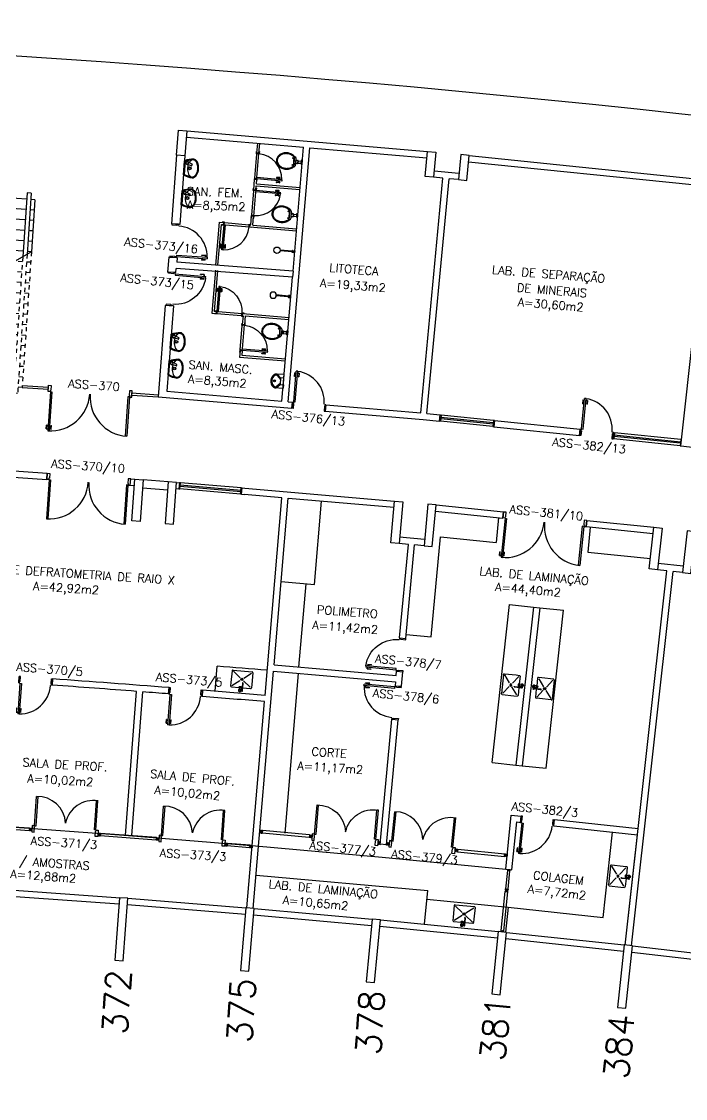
# Model space of a CAD drawing. Extents: x -152 to 150, y 325 to 437.
# Drawn here: x 25.26 to 41.13, y 350.53 to 376.26 of the extents above; entities that cross this region are included whole.
import ezdxf
from ezdxf.enums import TextEntityAlignment as Align

# ---------------------------------------------------------------- set-up
doc = ezdxf.new("R2010")
doc.units = 0
doc.header["$LTSCALE"] = 0.01
doc.header["$MEASUREMENT"] = 0
doc.header["$PDMODE"] = 98
doc.linetypes.add('HIDDEN2', pattern=[0.1875, 0.125, -0.0625])
doc.layers.get('0').update_dxf_attribs({"linetype": 'CONTINUOUS'})
doc.layers.get('DEFPOINTS').update_dxf_attribs({"linetype": 'CONTINUOUS'})
for name, color, linetype in [('ALV', 2, 'CONTINUOUS'), ('AREA', 2, 'CONTINUOUS'), ('BANC', 2, 'CONTINUOUS'), ('DIV', 2, 'CONTINUOUS'), ('ESC', 1, 'CONTINUOUS'), ('ESQ', 1, 'CONTINUOUS'), ('ESTR', 3, 'CONTINUOUS'), ('JANELA', 1, 'CONTINUOUS'), ('MACANETA', 2, 'CONTINUOUS'), ('MARCO', 2, 'CONTINUOUS'), ('MAÇANETA', 2, 'CONTINUOUS'), ('NOPILAR1', 2, 'CONTINUOUS'), ('PEÇAS', 1, 'CONTINUOUS'), ('PISO', 1, 'CONTINUOUS'), ('PORTA', 2, 'CONTINUOUS'), ('SOLEIRA', 1, 'CONTINUOUS'), ('TEXTO', 2, 'CONTINUOUS'), ('TEXTO-CENTRO-CUSTO', 2, 'CONTINUOUS'), ('TEXTO-ENDEREÇO', 2, 'CONTINUOUS')]:
    doc.layers.add(name, color=color, linetype=linetype)
doc.styles.add('1', font='romans.shx')
doc.styles.add('NOPILAR', font='simplex.shx', dxfattribs={"height": 0.6})
doc.styles.add('UNB-100', font='simplex.shx', dxfattribs={"height": 3})
doc.styles.add('UNB-100-1', font='simplex.shx', dxfattribs={"height": 0.2})
doc.dimstyles.new('1-600', dxfattribs={"dimtxt": 1.1, "dimasz": 2.5, "dimexe": 2, "dimexo": 4, "dimgap": 0.2, "dimtad": 1, "dimdec": 0, "dimzin": 4, "dimdsep": 46, "dimlunit": 6, "dimtxsty": '1', "dimblk1": 'NONE', "dimblk2": 'NONE', "dimsah": 1, "dimcen": 0, "dimclrd": 2, "dimclre": 2, "dimclrt": 2, "dimadec": 0, "dimazin": 0, "dimtfac": 1, "dimtdec": 0, "dimtmove": 2, "dimatfit": 3, "dimldrblk": 'NONE', "dimfxl": 0, "dimtolj": 1, "dimtzin": 0, "dimarcsym": 0})

# ---------------------------------------------------------------- blocks, each defined once
blk = doc.blocks.new('PILAR-SSC')
blk.add_lwpolyline([(0.003, -72.467), (0.003, -73.967), (0.203, -73.967), (0.203, -72.467)], close=True)
blk = doc.blocks.new('PD80-SSC')
at = {"color": 2}
for p, q in [((-0.777, 0.01), (-0.777, -0.03)), ((-0.777, 0.01), (-0.687, 0.01)), ((-0.687, 0), (-0.687, 0.01)), ((-0.075, 0), (0.075, 0)), ((-0.075, 0), (-0.075, -0.02)), ((0.075, -0.03), (0.075, 0)), ((-0.817, -0.065), (-0.817, -0.03)), ((-0.085, -0.03), (-0.817, -0.03)), ((-0.085, -0.065), (-0.817, -0.065)), ((-0.777, -0.105), (-0.777, -0.065)), ((-0.777, -0.105), (-0.687, -0.105)), ((-0.767, 0), (-0.767, -0.03)), ((-0.767, 0), (-0.687, 0)), ((-0.767, -0.095), (-0.767, -0.065)), ((-0.767, -0.095), (-0.687, -0.095)), ((-0.687, -0.095), (-0.687, -0.105)), ((-0.085, -0.03), (-0.085, -0.065)), ((-0.075, -0.02), (-0.04, -0.02)), ((-0.04, -0.03), (-0.04, -0.02)), ((-0.04, -0.03), (0.075, -0.03)), ((-0.04, -0.771), (0.075, -0.771)), ((-0.04, -0.771), (-0.04, -0.781)), ((0.075, -0.771), (0.075, -0.801)), ((-0.075, -0.781), (-0.04, -0.781)), ((-0.075, -0.801), (-0.075, -0.781)), ((-0.075, -0.801), (0.075, -0.801)), ((-0.075, -0.802), (0.075, -0.802))]:
    blk.add_line(p, q, dxfattribs=at)
at = {"color": 1}
blk.add_arc((-0.085, -0.03), 0.731, 182.6571, 270, dxfattribs=at)
blk = doc.blocks.new('ESCASS-SSC')
at = {"layer": 'ESC'}
for p, q in [((-0.6, -1.738), (-0.6, -3.271)), ((-0.5, -1.738), (-0.6, -1.738)), ((-0.5, -1.738), (-0.5, -3.204)), ((-2.66, -1.888), (-2.66, -4.249)), ((-0.6, -1.888), (-2.66, -1.888)), ((-0.4, -1.888), (-0.5, -1.888)), ((-0.4, -1.888), (-0.4, -3.138)), ((-0.6, -2.138), (-2.66, -2.138)), ((-0.4, -2.138), (-0.5, -2.138)), ((-0.6, -2.388), (-2.66, -2.388)), ((-0.4, -2.388), (-0.5, -2.388)), ((-0.6, -2.638), (-2.66, -2.638)), ((-0.4, -2.638), (-0.5, -2.638)), ((-0.6, -2.888), (-2.66, -2.888)), ((-0.4, -2.888), (-0.5, -2.888)), ((-0.4, -3.138), (-2.66, -4.638)), ((-0.6, -3.138), (-2.66, -3.138)), ((-0.4, -3.138), (-0.5, -3.138)), ((-0.777, -3.388), (-2.66, -3.388)), ((-1.153, -3.638), (-2.66, -3.638)), ((-1.53, -3.888), (-2.66, -3.888)), ((-1.907, -4.138), (-2.66, -4.138)), ((-2.283, -4.388), (-2.66, -4.388))]:
    blk.add_line(p, q, dxfattribs=at)
at = {"layer": 'ESC', "linetype": 'HIDDEN2'}
for p, q in [((-0.6, -3.271), (-0.6, -6.538)), ((-0.5, -3.204), (-0.5, -6.538)), ((-0.4, -3.138), (-0.4, -6.388)), ((-0.6, -3.388), (-0.777, -3.388)), ((-0.4, -3.388), (-0.5, -3.388)), ((-0.6, -3.638), (-1.153, -3.638)), ((-0.4, -3.638), (-0.5, -3.638)), ((-0.6, -3.888), (-1.53, -3.888)), ((-0.4, -3.888), (-0.5, -3.888)), ((-2.66, -4.268), (-2.66, -6.388)), ((-0.6, -4.138), (-1.907, -4.138)), ((-0.4, -4.138), (-0.5, -4.138)), ((-0.6, -4.388), (-2.283, -4.388)), ((-0.4, -4.388), (-0.5, -4.388)), ((-0.6, -4.638), (-2.66, -4.638)), ((-0.6, -4.888), (-2.66, -4.888)), ((-0.4, -4.638), (-0.5, -4.638)), ((-0.4, -4.888), (-0.5, -4.888)), ((-0.6, -5.138), (-2.66, -5.138)), ((-0.4, -5.138), (-0.5, -5.138)), ((-0.6, -5.388), (-2.66, -5.388)), ((-0.4, -5.388), (-0.5, -5.388)), ((-0.6, -5.638), (-2.66, -5.638)), ((-0.4, -5.638), (-0.5, -5.638)), ((-0.6, -5.888), (-2.66, -5.888)), ((-0.4, -5.888), (-0.5, -5.888)), ((-0.6, -6.138), (-2.66, -6.138)), ((-0.4, -6.138), (-0.5, -6.138)), ((-0.6, -6.388), (-2.66, -6.388)), ((-0.4, -6.388), (-0.5, -6.388)), ((-0.5, -6.538), (-0.6, -6.538))]:
    blk.add_line(p, q, dxfattribs=at)
blk = doc.blocks.new('ESCASSS-SSC')
at = {"layer": 'ALV', "xscale": -1}
blk.add_blockref('ESCASS-SSC', (0, 0), dxfattribs=at)
blk = doc.blocks.new('PTDP-SSC')
at = {"color": 2}
for p, q in [((0.055, 1.015), (0.09, 1.015)), ((0.055, 0.075), (0.055, 1.015)), ((0.09, 0.075), (0.09, 1.015)), ((1.91, 0.075), (1.91, 1.015)), ((1.945, 1.015), (1.91, 1.015)), ((1.945, 0.075), (1.945, 1.015)), ((0.05, 0.075), (0, 0.075)), ((0, 0.075), (0, -0.075)), ((0.05, 0.04), (0.05, 0.075)), ((0.06, 0.04), (0.05, 0.04)), ((0.055, 0.075), (0.09, 0.075)), ((0.06, -0.075), (0.06, 0.04)), ((1.945, 0.075), (1.91, 0.075)), ((1.94, -0.075), (1.94, 0.04)), ((1.94, 0.04), (1.95, 0.04)), ((1.95, 0.04), (1.95, 0.075)), ((1.95, 0.075), (2, 0.075)), ((2, 0.075), (2, -0.075)), ((0, -0.075), (0.06, -0.075)), ((2, -0.075), (1.94, -0.075))]:
    blk.add_line(p, q, dxfattribs=at)
at = {"color": 1}
for centre, start, end in [((0.055, 0.075), 0, 90), ((1.945, 0.075), 90, 180)]:
    blk.add_arc(centre, 0.94, start, end, dxfattribs=at)
blk = doc.blocks.new('MACANETA')
at = {"layer": 'MACANETA'}
for p, q in [((-0.077, 0.052), (-0.077, 0.12)), ((-0.059, 0.052), (-0.059, 0.12)), ((-0.059, 0.075), (-0.036, 0.075)), ((-0.059, 0.052), (-0.036, 0.052)), ((-0.036, 0.044), (-0.036, 0.084)), ((-0.036, 0.084), (-0.03, 0.084)), ((-0.036, 0.044), (-0.03, 0.044)), ((0.006, 0.084), (0, 0.084)), ((0.006, 0.044), (0, 0.044)), ((0.006, 0.044), (0.006, 0.084)), ((0.029, 0.075), (0.006, 0.075)), ((0.029, 0.052), (0.006, 0.052)), ((0.029, 0.052), (0.029, 0.12)), ((0.047, 0.052), (0.047, 0.12))]:
    blk.add_line(p, q, dxfattribs=at)
for centre, start, end in [((-0.068, 0.12), 90, 180), ((-0.068, 0.052), 180, 270), ((-0.068, 0.12), 0, 90), ((-0.068, 0.052), 270, 0), ((0.038, 0.12), 90, 180), ((0.038, 0.052), 180, 270), ((0.038, 0.12), 0, 90), ((0.038, 0.052), 270, 0)]:
    blk.add_arc(centre, 0.00874, start, end, dxfattribs=at)
blk = doc.blocks.new('DOOR60-SSC')
at = {"layer": 'PORTA'}
for p, q in [((0.015, -0.6), (0.015, 0)), ((0.015, 0), (0.045, 0)), ((0.045, -0.6), (0.045, 0)), ((0.045, -0.6), (0.015, -0.6))]:
    blk.add_line(p, q, dxfattribs=at)
at = {"layer": 'PORTA', "color": 1}
blk.add_arc((0.015, 0), 0.6, 272.866, 0, dxfattribs=at)
at = {"layer": 'PORTA'}
blk.add_blockref('MACANETA', (0.045, -0.6), dxfattribs=at)
blk = doc.blocks.new('MICTR-P-SSC')
for p, q in [((0, 0.08), (0, 0.155)), ((0, 0.08), (0, -0.08)), ((0.081, 0.08), (0, 0.08)), ((0.01, 0.165), (0.205, 0.165)), ((0.168, 0.129), (0.08, 0.046)), ((0.08, -0.076), (0.08, 0.076)), ((0.151, 0.147), (0.083, 0.083)), ((0, -0.08), (0, -0.155)), ((0, -0.08), (0.081, -0.08)), ((0.01, -0.165), (0.205, -0.165)), ((0.168, -0.129), (0.08, -0.046)), ((0.151, -0.147), (0.083, -0.083))]:
    blk.add_line(p, q)
for radius in [0.025, 0.015]:
    blk.add_circle((0.22, 0), radius)
for centre, radius, start, end in [((0.01, 0.155), 0.01, 90, 180), ((0.09, 0.076), 0.01, 133.3634, 180), ((0.197, 0.098), 0.0675, 49.5319, 133.3634), ((0.197, 0.098), 0.0425, 49.5319, 133.3634), ((0.114, 0), 0.171, 357.4005, 49.5319), ((0.114, 0), 0.196, 358.2793, 49.5319), ((0.01, -0.155), 0.01, 180, 270), ((0.09, -0.076), 0.01, 180, 226.6366), ((0.197, -0.098), 0.0675, 226.6366, 310.4681), ((0.197, -0.098), 0.0425, 226.6366, 310.4681), ((0.114, 0), 0.171, 310.4681, 357.3509), ((0.114, 0), 0.196, 310.4681, 357.7012)]:
    blk.add_arc(centre, radius, start, end)
blk = doc.blocks.new('DOOR-60-SSC')
at = {"layer": 'PORTA'}
for p, q in [((-0.045, -0.6), (-0.045, 0)), ((-0.015, 0), (-0.045, 0)), ((-0.015, -0.6), (-0.015, 0)), ((-0.045, -0.6), (-0.015, -0.6))]:
    blk.add_line(p, q, dxfattribs=at)
at = {"layer": 'PORTA', "color": 1}
blk.add_arc((-0.015, 0), 0.6, 180, 267.134, dxfattribs=at)
at = {"layer": 'PORTA'}
blk.add_blockref('MACANETA', (-0.015, -0.6), dxfattribs=at)
blk = doc.blocks.new('VDC-P')
for p, q in [((-0.127, 0.192), (0.127, 0.192)), ((-0.109, 0.202), (0.109, 0.202)), ((-0.068, 0.152), (0.068, 0.152)), ((-0.05, 0.152), (-0.03, 0.11)), ((-0.05, 0.015), (-0.05, 0)), ((-0.05, 0), (0.05, 0)), ((0.045, 0.02), (-0.045, 0.02)), ((-0.04, 0.025), (-0.04, 0.02)), ((0.035, 0.03), (-0.035, 0.03)), ((-0.03, 0.152), (-0.03, 0.11)), ((0.03, 0.11), (-0.03, 0.11)), ((0.03, 0.1), (-0.03, 0.1)), ((-0.025, 0.1), (-0.025, 0.03)), ((0.025, 0.1), (0.025, 0.03)), ((0.03, 0.152), (0.03, 0.11)), ((0.05, 0.152), (0.03, 0.11)), ((0.04, 0.025), (0.04, 0.02)), ((0.05, 0.015), (0.05, 0))]:
    blk.add_line(p, q)
for points in [[(0.16, 0.244, 0.050424), (0.18, 0.288, 0.082137), (0.195, 0.381, 0.082137), (0.18, 0.474, 0.090148), (0.138, 0.549, 0.104406), (0.073, 0.601, 0.117345), (0, 0.619, 0.117345), (-0.073, 0.601, 0.104406), (-0.138, 0.549, 0.090148), (-0.18, 0.474, 0.082137), (-0.195, 0.381, 0.082137)], [(0.142, 0.254, 0.050424), (0.161, 0.295, 0.082137), (0.175, 0.381, 0.082137), (0.161, 0.468, 0.090148), (0.122, 0.536, 0.104406), (0.064, 0.583, 0.117345), (0, 0.599, 0.117345), (-0.064, 0.583, 0.104406), (-0.122, 0.536, 0.090148), (-0.161, 0.468, 0.082137), (-0.175, 0.381, 0.082137)], [(-0.195, 0.381, 0.082137), (-0.18, 0.288, 0.050424), (-0.16, 0.244, 0.104406)], [(-0.175, 0.381, 0.082137), (-0.161, 0.295, 0.050424), (-0.142, 0.254, 0.050424)]]:
    blk.add_lwpolyline(points, format="xyb")
for centre in [(-0.083, 0.226), (0.083, 0.226)]:
    blk.add_circle(centre, 0.0101)
for centre, radius, start, end in [((0.08, 0.36), 0.266, 205.6863, 226.7558), ((0.08, 0.36), 0.246, 205.6863, 219.7706), ((-0.068, 0.202), 0.05, 226.7558, 270), ((-0.045, 0.015), 0.005, 90, 180), ((-0.035, 0.025), 0.005, 90, 180), ((-0.03, 0.105), 0.005, 90, 270), ((0.03, 0.105), 0.005, 270, 90), ((0.035, 0.025), 0.005, 0, 90), ((0.045, 0.015), 0.005, 360, 90), ((0.068, 0.202), 0.05, 270, 313.2442), ((-0.08, 0.36), 0.266, 313.2442, 334.3137), ((-0.08, 0.36), 0.246, 320.2294, 334.3137)]:
    blk.add_arc(centre, radius, start, end)
blk = doc.blocks.new('LAVAT-P')
for p, q in [((-0.17, 0), (0.17, 0)), ((-0.157, -0.02), (0.157, -0.02)), ((0.063, -0.173), (0.094, -0.055)), ((0.069, -0.185), (0.09, -0.192)), ((0.102, -0.187), (0.151, -0.074))]:
    blk.add_line(p, q)
for points in [[(-0.225, -0.214, 0.136108), (-0.208, -0.262, 0.106861), (-0.155, -0.311, 0.073747), (-0.087, -0.339, 0.060305), (0, -0.349, 0.060305), (0.087, -0.339, 0.073747), (0.155, -0.311, 0.106861), (0.208, -0.262, 0.136108), (0.225, -0.214, 0.062982)], [(0.083, -0.096, 0.121735), (-0.082, -0.096, 0.073747), (-0.145, -0.122, 0.106861), (-0.192, -0.165, 0.153587), (-0.205, -0.208, 0.153587)], [(-0.205, -0.208, 0.153587), (-0.192, -0.251, 0.106861), (-0.145, -0.294, 0.073747), (-0.082, -0.32, 0.060305), (0, -0.329, 0.060305), (0.082, -0.32, 0.073747), (0.145, -0.294, 0.106861), (0.192, -0.251, 0.153587), (0.205, -0.208, 0.153587), (0.192, -0.165, 0.106861), (0.145, -0.122, 0.014792), (0.133, -0.115, 0.039243)]]:
    blk.add_lwpolyline(points, format="xyb")
for centre, radius in [((0, -0.135), 0.0347), ((0, -0.135), 0.0265), ((0.122, -0.065), 0.03)]:
    blk.add_circle(centre, radius)
for centre, radius, start, end in [((0.376, -0.254), 0.602, 155.0201, 176.1902), ((-0.376, -0.254), 0.602, 3.8098, 24.9799), ((0.376, -0.254), 0.582, 156.2686, 173.4578), ((0.073, -0.176), 0.01, 165.2139, 250.8603), ((0.122, -0.065), 0.0361, 302.4689, 199.2518), ((0.093, -0.183), 0.01, 250.8603, 336.5068), ((-0.376, -0.254), 0.582, 6.5422, 23.7314)]:
    blk.add_arc(centre, radius, start, end)
blk = doc.blocks.new('PE80-SSC')
at = {"color": 2}
for p, q in [((0.075, 0), (-0.075, 0)), ((-0.075, -0.03), (-0.075, 0)), ((0.075, 0), (0.075, -0.02)), ((0.777, 0.01), (0.687, 0.01)), ((0.687, 0), (0.687, 0.01)), ((0.777, 0.01), (0.777, -0.03)), ((0.04, -0.03), (-0.075, -0.03)), ((0.075, -0.02), (0.04, -0.02)), ((0.04, -0.03), (0.04, -0.02)), ((0.085, -0.03), (0.817, -0.03)), ((0.085, -0.03), (0.085, -0.065)), ((0.085, -0.065), (0.817, -0.065)), ((0.767, 0), (0.687, 0)), ((0.767, -0.095), (0.687, -0.095)), ((0.687, -0.095), (0.687, -0.105)), ((0.777, -0.105), (0.687, -0.105)), ((0.767, 0), (0.767, -0.03)), ((0.767, -0.095), (0.767, -0.065)), ((0.777, -0.105), (0.777, -0.065)), ((0.817, -0.065), (0.817, -0.03)), ((0.04, -0.771), (-0.075, -0.771)), ((-0.075, -0.771), (-0.075, -0.801)), ((0.04, -0.771), (0.04, -0.781)), ((0.075, -0.801), (-0.075, -0.801)), ((0.075, -0.802), (-0.075, -0.802)), ((0.075, -0.781), (0.04, -0.781)), ((0.075, -0.801), (0.075, -0.781))]:
    blk.add_line(p, q, dxfattribs=at)
at = {"color": 1}
blk.add_arc((0.085, -0.03), 0.731, 270, 357.3429, dxfattribs=at)
blk = doc.blocks.new('CHUV-P')
for p, q in [((-0.06, 0.01), (-0.351, 0.01)), ((-0.06, -0.02), (-0.06, 0.02)), ((-0.02, 0.015), (-0.06, 0.015)), ((-0.02, 0.005), (-0.06, 0.005)), ((-0.055, 0.025), (0, 0.025)), ((-0.02, 0.025), (-0.02, -0.025)), ((0, 0.025), (0, -0.025)), ((-0.06, -0.01), (-0.351, -0.01)), ((-0.02, -0.005), (-0.06, -0.005)), ((-0.02, -0.015), (-0.06, -0.015)), ((-0.02, -0.025), (-0.055, -0.025)), ((0, -0.025), (-0.02, -0.025))]:
    blk.add_line(p, q)
blk.add_circle((-0.425, 0), 0.075)
for centre, start, end in [((-0.055, 0.02), 90, 180), ((-0.055, -0.02), 180, 270)]:
    blk.add_arc(centre, 0.005, start, end)
blk = doc.blocks.new('INOXA1-P')
for p, q in [((0.043, 0.008), (0.043, -0.022)), ((0.062, 0.04), (0.071, 0.04)), ((0.131, 0.048), (0.076, 0.043)), ((0.131, -0.002), (0.076, 0.003)), ((0.12, 0.23), (0.12, 0.047)), ((0.22, 0.25), (0.14, 0.25)), ((0.15, 0.22), (0.287, 0.043)), ((0.5, 0.25), (0.22, 0.25)), ((0.353, 0.043), (0.49, 0.22)), ((0.52, 0.23), (0.52, -0.23)), ((0.22, -0.027), (0.054, -0.027)), ((0.22, -0.037), (0.054, -0.037)), ((0.063, -0.003), (0.063, -0.021)), ((0.12, -0.001), (0.12, -0.027)), ((0.12, -0.037), (0.12, -0.23)), ((0.22, -0.25), (0.14, -0.25)), ((0.15, -0.22), (0.287, -0.043)), ((0.231, -0.027), (0.22, -0.027)), ((0.231, -0.037), (0.22, -0.037)), ((0.5, -0.25), (0.22, -0.25)), ((0.353, -0.043), (0.49, -0.22))]:
    blk.add_line(p, q)
blk.add_lwpolyline([(0.076, 0.003), (0.072, 0.004), (0.069, 0.009), (0.067, 0.015), (0.066, 0.023), (0.067, 0.031), (0.069, 0.037), (0.072, 0.042), (0.076, 0.043)])
blk.add_lwpolyline([(0.131, 0.048), (0.137, 0.046), (0.143, 0.041), (0.147, 0.033), (0.148, 0.023), (0.147, 0.013), (0.143, 0.006), (0.137, 0), (0.131, -0.002), (0.125, 0), (0.119, 0.006), (0.115, 0.013), (0.114, 0.023), (0.115, 0.033), (0.119, 0.041), (0.125, 0.046)], close=True)
for radius in [0.0266, 0.0163]:
    blk.add_circle((0.32, 0), radius)
for centre, radius, start, end in [((0.054, 0.023), 0.0349, 36.1705, 252.2568), ((0.054, 0.023), 0.0189, 62.7367, 235.7375), ((0.073, -0.003), 0.01, 102.8285, 180), ((0.054, 0.023), 0.0349, 285.5373, 323.9987), ((0.14, 0.23), 0.02, 90, 180), ((0.5, 0.23), 0.02, 360, 90), ((0.054, -0.032), 0.0145, 20.161, 339.839), ((0.054, -0.032), 0.005, 90.0037, 269.9963), ((0.14, -0.23), 0.02, 180, 270), ((0.231, -0.032), 0.00738, 222.6559, 137.3441), ((0.231, -0.032), 0.005, 269.9935, 90.0065), ((0.5, -0.23), 0.02, 270, 360)]:
    blk.add_arc(centre, radius, start, end)
blk = doc.blocks.new('A$C73356FFD')
at = {"layer": 'DIV'}
for p, q in [((0.025, 0.03), (0.035, 0.03)), ((0.035, 0.03), (0.025, 0.03)), ((0.03, 0.025), (0.03, 0.035)), ((0.03, 0.035), (0.03, 0.025))]:
    blk.add_line(p, q, dxfattribs=at)
blk.add_lwpolyline([(0.009, 0.036), (0, 0.036), (0, 0.06), (0.022, 0.06), (0.022, 0.05), (0.038, 0.05), (0.038, 0.06), (0.06, 0.06), (0.06, 0.036), (0.05, 0.036), (0.05, 0.024), (0.06, 0.024), (0.06, 0), (0.038, 0), (0.038, 0.01), (0.022, 0.01), (0.022, 0), (0, 0), (0, 0.024), (0.009, 0.024)], close=True, dxfattribs=at)
blk = doc.blocks.new('A$C19D559F5')
at = {"linetype": 'Continuous'}
blk.add_blockref('A$C73356FFD', (0, 0), dxfattribs=at)
blk = doc.blocks.new('A$C265F004B')
at = {"linetype": 'Continuous'}
blk.add_blockref('A$C73356FFD', (0, 0), dxfattribs=at)
blk = doc.blocks.new('*D79')
at = {"layer": 'DEFPOINTS', "color": 0}
for p in [(-14.581, 356.043), (-14.517, 354.544), (51.887, 352.626), (51.671, 351.142), (29.16, 347.187)]:
    blk.add_point(p, dxfattribs=at)
at = {"layer": 'TEXTO-CENTRO-CUSTO', "color": 2, "lineweight": -2}
for p, q in [((-14.346, 350.548), (-14.155, 346.051)), ((51.094, 347.183), (50.447, 342.748))]:
    blk.add_line(p, q, dxfattribs=at)
blk.add_arc((0.564, 0.501), 347.863, 81.70732, 92.43902, dxfattribs=at)
at = {"layer": 'TEXTO-CENTRO-CUSTO', "color": 2, "insert": (18.364, 348.66), "char_height": 1.1, "attachment_point": 5, "rotation": 357.0732, "style": '1'}
blk.add_mtext('\\A1;Geociências', dxfattribs=at)
blk = doc.blocks.new('_NONE')
at = {"color": 0, "linetype": 'ByBlock'}
blk.add_circle((0, 0), 0.25, dxfattribs=at)
blk = doc.blocks.new('A$C2F81776B')
at = {"layer": 'ESQ'}
for p, q in [((0.25, 0.007), (0.1, 0.007)), ((0.1, 0.007), (0.1, -0.053)), ((0.25, -0.043), (0.25, 0.007)), ((0.1, -0.053), (0.215, -0.053)), ((0.215, -0.053), (0.215, -0.043)), ((0.215, -0.043), (0.25, -0.043)), ((0.25, -0.048), (0.952, -0.045)), ((0.25, -0.048), (0.251, -0.083)), ((0.251, -0.083), (0.952, -0.08)), ((0.952, -0.045), (0.952, -0.08)), ((0.107, -1.513), (0.222, -1.513)), ((0.107, -1.573), (0.107, -1.513)), ((0.222, -1.513), (0.222, -1.523)), ((0.222, -1.523), (0.257, -1.523)), ((0.257, -1.483), (0.958, -1.48)), ((0.257, -1.518), (0.257, -1.483)), ((0.257, -1.518), (0.958, -1.515)), ((0.257, -1.523), (0.257, -1.573)), ((0.958, -1.515), (0.958, -1.48)), ((0.257, -1.573), (0.107, -1.573))]:
    blk.add_line(p, q, dxfattribs=at)
for centre, radius, start, end in [((0.282, -0.115), 0.673, 277.4142, 5.9906), ((0.284, -1.455), 0.677, 354.8664, 82.8071)]:
    blk.add_arc(centre, radius, start, end, dxfattribs=at)
blk = doc.blocks.new('DIV-SSC')
for p, q in [((-0.005, 0), (0.005, 0)), ((0, 0.005), (0, -0.005)), ((-0.03, -0.03), (-0.03, -0.97)), ((0.03, -0.03), (-0.03, -0.03)), ((-0.03, -0.03), (-0.009, -0.03)), ((-0.009, -0.03), (-0.027, -0.03)), ((-0.006, -0.02), (0.006, -0.02)), ((-0.006, -0.02), (-0.006, -0.03)), ((-0.005, -0.022), (0.005, -0.022)), ((-0.005, -0.022), (-0.005, -0.029)), ((0.005, -0.029), (-0.005, -0.029)), ((0.005, -0.03), (-0.005, -0.03)), ((0.005, -0.022), (0.005, -0.029)), ((0.006, -0.02), (0.006, -0.03)), ((0.03, -0.03), (0.03, -0.97)), ((0.03, -0.97), (-0.03, -0.97)), ((0.007, -0.999), (-0.007, -0.999)), ((-0.006, -0.98), (-0.006, -0.97)), ((-0.006, -0.98), (0.006, -0.98)), ((0.005, -0.97), (-0.005, -0.97)), ((0, -0.991), (0, -1.006)), ((0.006, -0.98), (0.006, -0.97))]:
    blk.add_line(p, q)
blk = doc.blocks.new('MTT-SSC')
for p, q in [((-0.006, 0.03), (-0.03, 0.03)), ((-0.03, 0.008), (-0.03, 0.03)), ((-0.03, 0.008), (-0.02, 0.008)), ((-0.02, -0.008), (-0.02, 0.008)), ((-0.006, 0.0205), (-0.006, 0.03)), ((0.006, 0.0205), (-0.006, 0.0205)), ((0.0051, 0), (-0.0051, 0)), ((-0.0051, 0), (0.0051, 0)), ((0, -0.0051), (0, 0.0051)), ((0, 0.0051), (0, -0.0051)), ((0.006, 0.0205), (0.006, 0.03)), ((0.006, 0.03), (0.03, 0.03)), ((0.02, -0.008), (0.02, 0.008)), ((0.03, 0.008), (0.02, 0.008)), ((0.03, 0.008), (0.03, 0.03)), ((-0.03, -0.008), (-0.02, -0.008)), ((-0.03, -0.008), (-0.03, -0.03)), ((-0.03, -0.03), (-0.006, -0.03)), ((-0.03, -0.03), (-0.009, -0.03)), ((-0.009, -0.03), (-0.027, -0.03)), ((-0.006, -0.0205), (-0.006, -0.03)), ((-0.006, -0.0205), (-0.006, -0.03)), ((0.006, -0.0205), (-0.006, -0.0205)), ((-0.006, -0.0205), (0.006, -0.0205)), ((0.006, -0.0205), (0.006, -0.03)), ((0.006, -0.0205), (0.006, -0.03)), ((0.03, -0.03), (0.006, -0.03)), ((0.03, -0.008), (0.02, -0.008)), ((0.03, -0.008), (0.03, -0.03))]:
    blk.add_line(p, q)
blk = doc.blocks.new('MTINI-SSC')
for p, q in [((-0.03, 0.008), (-0.03, 0.028)), ((-0.03, 0.028), (-0.008, 0.028)), ((-0.03, 0.008), (-0.02, 0.008)), ((-0.02, 0), (-0.02, 0.008)), ((-0.001, 0), (-0.02, 0)), ((-0.008, 0.019), (-0.008, 0.028)), ((0.008, 0.019), (-0.008, 0.019)), ((0.005, 0), (-0.005, 0)), ((0.02, 0), (-0.001, 0)), ((0, -0.005), (0, 0.005)), ((0.008, 0.019), (0.008, 0.028)), ((0.03, 0.028), (0.008, 0.028)), ((0.03, 0.008), (0.02, 0.008)), ((0.02, 0), (0.02, 0.008)), ((0.03, 0.008), (0.03, 0.028))]:
    blk.add_line(p, q)

msp = doc.modelspace()

# ---------------------------------------------------------------- linework, layer by layer
at = {"layer": 'ALV'}
for p, q in [((29.2, 373.499), (32.001, 373.26)), ((29.212, 373.649), (34.963, 373.158)), ((31.635, 367.179), (32.15, 373.247)), ((31.75, 370.301), (32.001, 373.26)), ((32.15, 373.247), (34.95, 373.008)), ((28.966, 373.067), (28.841, 371.431)), ((29.166, 373.052), (29.04, 371.413)), ((35.959, 373.064), (41.303, 372.516)), ((35.944, 372.915), (41.288, 372.367)), ((34.803, 366.909), (35.33, 372.521)), ((34.952, 366.895), (35.479, 372.507)), ((35.33, 372.521), (35.106, 372.542)), ((35.717, 372.635), (35.12, 372.691)), ((35.703, 372.486), (35.479, 372.507)), ((41.02, 366.123), (41.659, 371.873)), ((29.04, 371.413), (28.841, 371.431)), ((28.779, 370.632), (28.752, 370.278)), ((28.978, 370.614), (28.779, 370.632)), ((28.978, 370.614), (28.971, 370.514)), ((31.75, 370.301), (28.971, 370.514)), ((28.952, 370.265), (28.752, 370.278)), ((28.952, 370.265), (28.959, 370.365)), ((31.737, 370.151), (28.959, 370.365)), ((31.486, 367.192), (31.737, 370.151)), ((28.691, 369.478), (28.523, 367.294)), ((28.89, 369.466), (28.691, 369.478)), ((28.89, 369.466), (28.734, 367.427)), ((28.523, 367.294), (31.722, 367.021)), ((28.734, 367.427), (31.486, 367.192)), ((31.635, 367.179), (31.735, 367.171)), ((31.722, 367.021), (31.735, 367.171)), ((32.521, 366.953), (32.534, 367.103)), ((32.534, 367.103), (34.803, 366.909)), ((32.521, 366.953), (34.863, 366.753)), ((34.952, 366.895), (35.27, 366.862)), ((35.255, 366.713), (35.27, 366.862)), ((34.863, 366.753), (35.255, 366.713)), ((36.563, 366.73), (36.548, 366.581)), ((36.548, 366.581), (38.602, 366.37)), ((36.563, 366.73), (38.617, 366.519)), ((38.602, 366.37), (38.617, 366.519)), ((39.399, 366.29), (39.414, 366.44)), ((39.415, 366.438), (39.414, 366.44)), ((41.02, 366.123), (47.313, 365.37)), ((24.849, 365.539), (25.874, 365.469)), ((24.839, 365.389), (25.864, 365.319)), ((25.874, 365.469), (25.864, 365.319)), ((27.869, 365.333), (27.971, 365.326)), ((28.768, 365.265), (28.17, 365.311)), ((28.968, 365.249), (29.036, 365.243)), ((29.036, 365.243), (29.023, 365.094)), ((27.859, 365.183), (27.959, 365.176)), ((28.753, 365.065), (28.155, 365.111)), ((28.955, 365.1), (29.023, 365.094)), ((30.518, 364.966), (30.531, 365.116)), ((30.531, 365.116), (30.599, 365.11)), ((30.599, 365.109), (34.178, 364.805)), ((30.518, 364.966), (30.587, 364.961)), ((31.485, 364.884), (30.587, 364.959)), ((31.082, 360.16), (31.485, 364.884)), ((31.295, 360.886), (31.635, 364.871)), ((31.635, 364.871), (34.165, 364.655)), ((35.158, 364.562), (36.764, 364.397)), ((35.174, 364.711), (36.78, 364.546)), ((36.78, 364.546), (36.764, 364.397)), ((38.77, 364.342), (38.754, 364.193)), ((38.77, 364.342), (40.376, 364.178)), ((38.754, 364.193), (40.361, 364.029)), ((34.508, 363.769), (34.284, 363.79)), ((34.895, 363.883), (34.298, 363.94)), ((34.298, 361.534), (34.508, 363.769)), ((34.447, 361.518), (34.657, 363.755)), ((34.881, 363.734), (34.657, 363.755)), ((41.078, 363.245), (40.481, 363.311)), ((39.694, 354.192), (40.688, 363.137)), ((39.843, 354.175), (40.837, 363.12)), ((40.688, 363.137), (40.465, 363.162)), ((41.061, 363.095), (40.837, 363.12)), ((31.892, 360.835), (32.063, 362.827)), ((37.498, 362.271), (37.078, 358.495)), ((37.647, 362.255), (37.228, 358.478)), ((37.498, 362.271), (37.647, 362.255)), ((34.298, 361.534), (34.448, 361.518)), ((30.798, 355.066), (31.282, 360.736)), ((31.561, 356.865), (31.88, 360.685)), ((34.214, 360.636), (34.223, 360.736)), ((34.223, 360.736), (34.372, 360.719)), ((34.34, 360.376), (34.372, 360.719)), ((26.003, 360.551), (25.992, 360.402)), ((28.777, 360.195), (28.788, 360.345)), ((34.2, 360.487), (34.19, 360.388)), ((34.19, 360.388), (34.34, 360.376)), ((27.744, 356.818), (28.007, 360.256)), ((27.893, 356.807), (28.157, 360.244)), ((29.587, 360.286), (29.576, 360.136)), ((30.648, 355.079), (31.069, 360.011)), ((33.835, 356.601), (34.115, 359.589)), ((33.984, 356.587), (34.265, 359.578)), ((34.116, 359.589), (34.265, 359.578)), ((37.078, 358.494), (37.227, 358.478)), ((36.834, 356.005), (36.967, 357.299)), ((36.967, 357.299), (37.203, 357.274)), ((37.19, 357.125), (37.203, 357.274)), ((36.983, 355.99), (37.101, 357.134)), ((37.101, 357.134), (37.19, 357.125)), ((37.987, 357.039), (38.001, 357.189)), ((37.987, 357.039), (39.987, 356.826)), ((38.001, 357.189), (40.003, 356.975)), ((39.694, 354.192), (39.987, 356.826)), ((33.984, 356.587), (33.835, 356.601)), ((36.834, 356.005), (36.983, 355.99)), ((24.757, 355.531), (27.629, 355.323)), ((24.769, 355.38), (27.592, 355.175)), ((27.802, 355.309), (30.622, 355.081)), ((27.79, 355.16), (30.61, 354.931)), ((30.822, 355.064), (33.64, 354.811)), ((30.808, 354.914), (33.627, 354.662)), ((33.839, 354.792), (36.655, 354.516)), ((33.824, 354.643), (36.641, 354.367)), ((36.854, 354.495), (39.668, 354.195)), ((36.838, 354.346), (39.652, 354.046)), ((39.867, 354.173), (42.678, 353.848)), ((39.849, 354.024), (42.66, 353.699))]:
    msp.add_line(p, q, dxfattribs=at)
for centre, radius, start, end in [((-2.483, -40.089), 401.504, 85.6447, 85.93301), ((-18.932, -257.349), 619.534, 85.582449, 85.840649), ((-1975.365, -24982.278), 25421.595, 85.4783269, 85.479729), ((12.665, 144.685), 216.11, 85.1146, 85.51182), ((12.659, 144.62), 216.326, 85.11466, 85.51195)]:
    msp.add_arc(centre, radius, start, end, dxfattribs=at)
at = {"layer": 'BANC'}
for p, q in [((32.262, 362.81), (32.432, 364.803)), ((36.664, 364.407), (36.606, 363.81)), ((35.054, 361.559), (35.278, 363.946)), ((35.278, 363.946), (36.606, 363.81)), ((38.853, 364.183), (38.794, 363.586)), ((38.794, 363.586), (40.293, 363.432)), ((31.465, 362.878), (32.262, 362.81)), ((36.507, 358.555), (36.926, 362.332)), ((36.926, 362.332), (37.498, 362.271)), ((37.647, 362.255), (38.219, 362.194)), ((37.799, 358.417), (38.219, 362.194)), ((34.457, 361.617), (35.054, 361.559)), ((31.295, 360.886), (34.214, 360.636)), ((29.886, 360.262), (29.937, 360.857)), ((31.282, 360.736), (34.2, 360.487)), ((36.507, 358.555), (37.078, 358.494)), ((37.228, 358.478), (37.799, 358.417)), ((39.164, 354.852), (39.391, 356.892)), ((30.866, 355.863), (34.972, 355.495)), ((34.89, 354.689), (34.972, 355.495)), ((36.892, 355.095), (36.828, 354.498)), ((36.892, 355.095), (39.164, 354.852))]:
    msp.add_line(p, q, dxfattribs=at)
msp.add_arc((12.659, 144.62), 216.926, 85.11466, 85.43164, dxfattribs=at)
at = {"layer": 'DIV'}
for p, q in [((30.885, 373.12), (30.905, 373.354)), ((30.935, 373.115), (30.954, 373.349)), ((30.935, 373.115), (30.885, 373.12)), ((30.81, 372.243), (30.831, 372.492)), ((30.881, 372.488), (30.831, 372.492)), ((30.873, 372.388), (30.881, 372.488)), ((30.86, 372.238), (30.81, 372.243)), ((30.86, 372.238), (30.869, 372.338)), ((30.869, 372.338), (31.915, 372.249)), ((30.873, 372.388), (31.919, 372.299)), ((29.905, 370.442), (29.992, 371.468)), ((29.955, 370.439), (30.038, 371.414)), ((29.992, 371.468), (30.092, 371.46)), ((30.038, 371.414), (30.087, 371.41)), ((30.087, 371.41), (30.092, 371.46)), ((30.739, 371.406), (30.757, 371.615)), ((30.807, 371.611), (30.757, 371.615)), ((30.789, 371.401), (30.807, 371.611)), ((30.715, 371.357), (30.719, 371.407)), ((30.715, 371.357), (31.831, 371.262)), ((30.719, 371.407), (30.739, 371.406)), ((30.789, 371.401), (31.835, 371.312)), ((29.895, 370.322), (29.808, 369.296)), ((29.945, 370.318), (29.862, 369.342)), ((31.75, 370.301), (31.738, 370.151)), ((29.808, 369.296), (29.907, 369.288)), ((29.862, 369.342), (29.912, 369.338)), ((29.912, 369.338), (29.907, 369.288)), ((30.539, 369.285), (30.535, 369.235)), ((30.535, 369.234), (30.555, 369.232)), ((30.555, 369.232), (30.537, 369.023)), ((30.539, 369.285), (31.655, 369.19)), ((30.605, 369.228), (30.587, 369.019)), ((30.605, 369.228), (31.651, 369.14)), ((30.587, 369.019), (30.537, 369.023)), ((30.484, 368.396), (30.471, 368.246)), ((30.534, 368.391), (30.484, 368.396)), ((30.534, 368.391), (30.525, 368.292)), ((30.471, 368.246), (31.567, 368.154)), ((30.525, 368.292), (31.572, 368.203)), ((25.278, 367.566), (25.905, 367.523)), ((25.274, 367.516), (25.901, 367.474)), ((25.901, 367.474), (25.905, 367.523)), ((27.897, 367.337), (27.9, 367.387)), ((27.897, 367.337), (28.523, 367.294)), ((27.9, 367.387), (28.526, 367.344)), ((25.852, 366.526), (25.859, 366.616)), ((25.852, 366.526), (25.892, 366.522)), ((25.869, 366.615), (25.86, 366.616)), ((25.863, 366.535), (25.869, 366.615)), ((25.863, 366.535), (25.892, 366.532)), ((25.957, 366.527), (25.927, 366.529)), ((25.957, 366.527), (25.964, 366.607)), ((25.964, 366.607), (25.973, 366.606)), ((25.966, 366.516), (25.974, 366.606)), ((25.966, 366.516), (25.927, 366.519)), ((25.446, 356.925), (24.107, 357.015)), ((25.451, 356.985), (24.112, 357.075)), ((27.095, 356.835), (27.094, 356.835)), ((27.121, 356.833), (27.107, 356.834)), ((27.114, 356.84), (27.113, 356.827)), ((27.134, 356.826), (27.135, 356.838)), ((27.134, 356.826), (27.144, 356.825)), ((27.135, 356.838), (27.145, 356.837)), ((27.147, 356.861), (27.142, 356.801)), ((28.48, 356.699), (27.142, 356.801)), ((27.145, 356.836), (27.144, 356.826)), ((28.485, 356.759), (27.147, 356.861)), ((30.966, 356.903), (30.965, 356.903)), ((30.992, 356.9), (30.978, 356.901)), ((30.985, 356.907), (30.984, 356.895)), ((31.005, 356.893), (31.006, 356.905)), ((31.005, 356.893), (31.015, 356.892)), ((31.006, 356.905), (31.016, 356.904)), ((31.018, 356.928), (31.012, 356.868)), ((32.138, 356.763), (31.012, 356.868)), ((31.016, 356.903), (31.015, 356.893)), ((32.144, 356.823), (31.018, 356.928)), ((32.144, 356.823), (32.138, 356.763)), ((32.138, 356.763), (32.14, 356.787)), ((32.138, 356.763), (32.14, 356.784)), ((32.16, 356.761), (32.138, 356.763)), ((32.14, 356.784), (32.139, 356.766)), ((32.15, 356.786), (32.14, 356.787)), ((32.15, 356.786), (32.14, 356.787)), ((32.142, 356.798), (32.141, 356.788)), ((32.144, 356.823), (32.142, 356.799)), ((32.151, 356.798), (32.142, 356.799)), ((32.151, 356.798), (32.142, 356.799)), ((32.166, 356.821), (32.144, 356.823)), ((32.151, 356.798), (32.15, 356.786)), ((32.15, 356.786), (32.151, 356.798)), ((32.16, 356.761), (32.161, 356.771)), ((32.161, 356.771), (32.177, 356.769)), ((32.166, 356.821), (32.165, 356.811)), ((32.165, 356.811), (32.181, 356.809)), ((32.166, 356.791), (32.176, 356.79)), ((32.176, 356.79), (32.166, 356.791)), ((32.171, 356.795), (32.17, 356.785)), ((32.17, 356.785), (32.171, 356.795)), ((32.176, 356.76), (32.177, 356.769)), ((32.176, 356.76), (32.198, 356.757)), ((32.182, 356.819), (32.181, 356.809)), ((32.182, 356.819), (32.204, 356.817)), ((32.192, 356.794), (32.191, 356.782)), ((32.191, 356.782), (32.2, 356.781)), ((32.192, 356.794), (32.201, 356.793)), ((32.2, 356.781), (32.198, 356.757)), ((32.201, 356.793), (32.204, 356.817)), ((30.128, 356.596), (30.127, 356.596)), ((30.154, 356.594), (30.14, 356.595)), ((30.147, 356.6), (30.146, 356.588)), ((30.167, 356.586), (30.168, 356.598)), ((30.167, 356.586), (30.177, 356.586)), ((30.168, 356.598), (30.178, 356.598)), ((30.18, 356.622), (30.175, 356.562)), ((30.711, 356.518), (30.175, 356.562)), ((30.178, 356.597), (30.177, 356.587)), ((30.716, 356.578), (30.18, 356.622)), ((35.624, 356.464), (35.627, 356.488)), ((35.648, 356.486), (35.627, 356.488)), ((35.648, 356.486), (35.647, 356.476)), ((35.664, 356.484), (35.663, 356.474)), ((35.664, 356.484), (35.686, 356.482)), ((35.686, 356.482), (35.68, 356.422)), ((35.686, 356.482), (35.684, 356.458)), ((35.686, 356.482), (36.811, 356.37)), ((35.623, 356.452), (35.621, 356.428)), ((35.643, 356.426), (35.621, 356.428)), ((35.632, 356.451), (35.623, 356.452)), ((35.634, 356.463), (35.624, 356.464)), ((35.634, 356.463), (35.632, 356.451)), ((35.643, 356.426), (35.644, 356.436)), ((35.659, 356.434), (35.644, 356.436)), ((35.663, 356.474), (35.647, 356.476)), ((35.658, 356.455), (35.648, 356.456)), ((35.648, 356.456), (35.658, 356.455)), ((35.654, 356.46), (35.653, 356.45)), ((35.653, 356.45), (35.654, 356.46)), ((35.658, 356.424), (35.659, 356.434)), ((35.658, 356.424), (35.68, 356.422)), ((35.674, 356.459), (35.673, 356.447)), ((35.673, 356.447), (35.674, 356.459)), ((35.673, 356.447), (35.683, 356.446)), ((35.673, 356.447), (35.683, 356.446)), ((35.674, 356.459), (35.684, 356.458)), ((35.674, 356.459), (35.684, 356.458)), ((35.68, 356.422), (35.683, 356.446)), ((35.68, 356.422), (35.682, 356.443)), ((35.68, 356.422), (36.805, 356.311)), ((35.682, 356.443), (35.681, 356.425)), ((35.684, 356.457), (35.683, 356.447)), ((36.811, 356.37), (36.805, 356.311)), ((36.809, 356.346), (36.808, 356.336)), ((36.817, 356.334), (36.808, 356.335)), ((36.818, 356.346), (36.809, 356.347)), ((36.817, 356.334), (36.818, 356.346)), ((36.832, 356.338), (36.846, 356.337)), ((36.84, 356.344), (36.838, 356.331)), ((36.858, 356.336), (36.859, 356.336)), ((36.876, 355.973), (36.831, 355.533)), ((36.891, 355.527), (36.936, 355.967))]:
    msp.add_line(p, q, dxfattribs=at)
at = {"layer": 'ESQ'}
for p, q in [((36.687, 363.502), (36.695, 363.591)), ((36.687, 363.502), (36.727, 363.498)), ((36.705, 363.59), (36.695, 363.591)), ((36.698, 363.511), (36.705, 363.59)), ((36.698, 363.511), (36.728, 363.508)), ((36.801, 363.491), (36.761, 363.495)), ((36.792, 363.502), (36.762, 363.505)), ((36.792, 363.502), (36.799, 363.582)), ((36.799, 363.582), (36.809, 363.581)), ((36.801, 363.491), (36.809, 363.581))]:
    msp.add_line(p, q, dxfattribs=at)
at = {"layer": 'ESTR'}
for points in [[(29.212, 373.65), (29.166, 373.052), (28.966, 373.067), (29.012, 373.666)], [(35.162, 373.139), (35.106, 372.542), (34.907, 372.56), (34.963, 373.158)], [(35.759, 373.083), (35.703, 372.486), (35.902, 372.467), (35.958, 373.064)], [(27.97, 365.326), (28.17, 365.311), (28.093, 364.313), (27.894, 364.329)], [(28.768, 365.265), (28.692, 364.268), (28.891, 364.252), (28.968, 365.249)], [(34.178, 364.805), (34.377, 364.786), (34.284, 363.79), (34.085, 363.809)], [(34.975, 364.73), (34.881, 363.734), (35.08, 363.715), (35.174, 364.711)], [(40.376, 364.178), (40.575, 364.156), (40.464, 363.162), (40.266, 363.184)], [(41.171, 364.089), (41.061, 363.095), (41.259, 363.073), (41.37, 364.067)]]:
    msp.add_lwpolyline(points, close=True, dxfattribs=at)
at = {"layer": 'JANELA', "color": 3}
for p, q in [((35.27, 366.862), (35.29, 366.86)), ((35.29, 366.86), (35.275, 366.711)), ((36.537, 366.672), (35.284, 366.801)), ((35.275, 366.711), (35.255, 366.713)), ((36.534, 366.642), (35.281, 366.771)), ((36.543, 366.732), (36.528, 366.583)), ((36.528, 366.583), (36.548, 366.581)), ((36.563, 366.73), (36.543, 366.732)), ((39.419, 366.288), (39.399, 366.29)), ((39.414, 366.44), (39.434, 366.438)), ((39.434, 366.438), (39.419, 366.288)), ((41.008, 366.184), (39.425, 366.348)), ((41.011, 366.214), (39.428, 366.378)), ((41.017, 366.273), (41.001, 366.124)), ((41.037, 366.271), (41.017, 366.273)), ((41.001, 366.124), (41.021, 366.122)), ((29.056, 365.242), (29.036, 365.243)), ((29.043, 365.092), (29.056, 365.242)), ((29.023, 365.094), (29.043, 365.092)), ((30.503, 365.028), (29.049, 365.152)), ((30.506, 365.058), (29.051, 365.182)), ((30.498, 364.968), (30.511, 365.118)), ((30.511, 365.118), (30.531, 365.116)), ((30.518, 364.966), (30.498, 364.968))]:
    msp.add_line(p, q, dxfattribs=at)
at = {"layer": 'JANELA'}
for p, q in [((36.543, 366.732), (35.29, 366.86)), ((36.528, 366.583), (35.275, 366.711)), ((41.001, 366.124), (39.419, 366.288)), ((41.017, 366.273), (39.434, 366.438)), ((30.511, 365.118), (29.056, 365.242)), ((30.498, 364.968), (29.043, 365.092))]:
    msp.add_line(p, q, dxfattribs=at)
at = {"layer": 'MARCO'}
for p, q in [((30.873, 373.105), (30.878, 373.155)), ((30.883, 373.105), (30.873, 373.105)), ((30.878, 373.155), (30.888, 373.154)), ((30.885, 373.12), (30.883, 373.105)), ((30.883, 373.095), (30.883, 373.105)), ((30.898, 373.093), (30.883, 373.095)), ((30.898, 373.103), (30.898, 373.093)), ((30.933, 373.1), (30.898, 373.103)), ((30.934, 373.11), (30.933, 373.1)), ((30.935, 373.115), (30.934, 373.11)), ((30.944, 373.109), (30.934, 373.11)), ((30.938, 373.16), (30.948, 373.159)), ((30.948, 373.159), (30.944, 373.109)), ((30.823, 372.508), (30.819, 372.458)), ((30.819, 372.458), (30.828, 372.457)), ((30.833, 372.507), (30.823, 372.508)), ((30.831, 372.492), (30.833, 372.507)), ((30.834, 372.517), (30.833, 372.507)), ((30.849, 372.515), (30.834, 372.517)), ((30.848, 372.505), (30.849, 372.515)), ((30.883, 372.502), (30.848, 372.505)), ((30.877, 372.443), (30.887, 372.442)), ((30.881, 372.488), (30.882, 372.493)), ((30.882, 372.493), (30.883, 372.502)), ((30.892, 372.492), (30.882, 372.493)), ((30.887, 372.442), (30.892, 372.492)), ((30.799, 372.229), (30.803, 372.278)), ((30.809, 372.228), (30.799, 372.229)), ((30.803, 372.278), (30.813, 372.278)), ((30.808, 372.218), (30.809, 372.228)), ((30.823, 372.216), (30.808, 372.218)), ((30.81, 372.243), (30.809, 372.228)), ((30.824, 372.226), (30.823, 372.216)), ((30.859, 372.223), (30.824, 372.226)), ((30.86, 372.233), (30.859, 372.223)), ((30.86, 372.238), (30.86, 372.233)), ((30.87, 372.233), (30.86, 372.233)), ((30.864, 372.283), (30.874, 372.282)), ((30.874, 372.282), (30.87, 372.233)), ((30.043, 371.414), (30.042, 371.404)), ((30.058, 371.473), (30.057, 371.463)), ((30.107, 371.469), (30.058, 371.473)), ((30.092, 371.46), (30.107, 371.459)), ((30.102, 371.409), (30.105, 371.444)), ((30.105, 371.444), (30.115, 371.443)), ((30.107, 371.459), (30.107, 371.469)), ((30.117, 371.458), (30.107, 371.459)), ((30.115, 371.443), (30.117, 371.458)), ((30.704, 371.408), (30.705, 371.418)), ((30.705, 371.418), (30.74, 371.415)), ((30.748, 371.631), (30.744, 371.581)), ((30.744, 371.581), (30.754, 371.58)), ((30.758, 371.63), (30.748, 371.631)), ((30.757, 371.615), (30.758, 371.63)), ((30.759, 371.64), (30.758, 371.63)), ((30.774, 371.639), (30.759, 371.64)), ((30.773, 371.629), (30.774, 371.639)), ((30.808, 371.626), (30.773, 371.629)), ((30.803, 371.566), (30.813, 371.565)), ((30.807, 371.616), (30.808, 371.626)), ((30.807, 371.611), (30.807, 371.616)), ((30.817, 371.615), (30.807, 371.616)), ((30.813, 371.565), (30.817, 371.615)), ((30.042, 371.404), (30.092, 371.4)), ((30.087, 371.41), (30.092, 371.41)), ((30.092, 371.41), (30.102, 371.409)), ((30.092, 371.4), (30.092, 371.41)), ((30.693, 371.394), (30.694, 371.409)), ((30.703, 371.393), (30.693, 371.394)), ((30.694, 371.409), (30.704, 371.408)), ((30.7, 371.358), (30.703, 371.393)), ((30.71, 371.357), (30.7, 371.358)), ((30.719, 371.407), (30.704, 371.408)), ((30.709, 371.347), (30.71, 371.357)), ((30.759, 371.343), (30.709, 371.347)), ((30.715, 371.357), (30.71, 371.357)), ((30.76, 371.353), (30.759, 371.343)), ((29.867, 369.342), (29.868, 369.352)), ((29.868, 369.352), (29.917, 369.347)), ((29.872, 369.281), (29.873, 369.291)), ((29.922, 369.277), (29.872, 369.281)), ((29.907, 369.288), (29.922, 369.287)), ((29.912, 369.338), (29.917, 369.337)), ((29.917, 369.347), (29.917, 369.337)), ((29.917, 369.337), (29.927, 369.337)), ((29.932, 369.286), (29.922, 369.287)), ((29.922, 369.287), (29.922, 369.277)), ((29.927, 369.337), (29.924, 369.302)), ((29.924, 369.302), (29.934, 369.301)), ((29.934, 369.301), (29.932, 369.286)), ((30.512, 369.252), (30.51, 369.237)), ((30.51, 369.237), (30.52, 369.236)), ((30.521, 369.251), (30.512, 369.252)), ((30.52, 369.236), (30.519, 369.226)), ((30.519, 369.226), (30.554, 369.223)), ((30.535, 369.235), (30.52, 369.236)), ((30.524, 369.286), (30.521, 369.251)), ((30.534, 369.285), (30.524, 369.286)), ((30.535, 369.295), (30.534, 369.285)), ((30.539, 369.285), (30.534, 369.285)), ((30.585, 369.291), (30.535, 369.295)), ((30.584, 369.281), (30.585, 369.291)), ((30.526, 369.009), (30.53, 369.059)), ((30.536, 369.008), (30.526, 369.009)), ((30.53, 369.059), (30.54, 369.058)), ((30.535, 368.998), (30.536, 369.008)), ((30.55, 368.997), (30.535, 368.998)), ((30.537, 369.023), (30.536, 369.008)), ((30.551, 369.007), (30.55, 368.997)), ((30.586, 369.004), (30.551, 369.007)), ((30.587, 369.014), (30.586, 369.004)), ((30.587, 369.019), (30.587, 369.014)), ((30.597, 369.013), (30.587, 369.014)), ((30.591, 369.064), (30.601, 369.063)), ((30.601, 369.063), (30.597, 369.013)), ((30.475, 368.411), (30.471, 368.361)), ((30.471, 368.361), (30.481, 368.361)), ((30.485, 368.41), (30.475, 368.411)), ((30.484, 368.396), (30.485, 368.41)), ((30.486, 368.42), (30.485, 368.41)), ((30.501, 368.419), (30.486, 368.42)), ((30.5, 368.409), (30.501, 368.419)), ((30.535, 368.406), (30.5, 368.409)), ((30.53, 368.346), (30.54, 368.346)), ((30.534, 368.396), (30.535, 368.406)), ((30.534, 368.391), (30.534, 368.396)), ((30.544, 368.395), (30.534, 368.396)), ((30.54, 368.346), (30.544, 368.395))]:
    msp.add_line(p, q, dxfattribs=at)
at = {"layer": 'PEÇAS'}
msp.add_line((34.951, 355.286), (36.892, 355.095), dxfattribs=at)
at = {"layer": 'PISO'}
for p, q in [((24.784, 357.033), (27.818, 356.813)), ((27.819, 356.813), (30.851, 356.567)), ((30.851, 356.567), (33.881, 356.296)), ((33.881, 356.295), (36.834, 356.005))]:
    msp.add_line(p, q, dxfattribs=at)
for radius, end in [(382.359, 90.01762), (375.744, 90.01793)]:
    msp.add_arc((0.463, 0.506), radius, 69.08957, end, dxfattribs=at)
at = {"layer": 'SOLEIRA'}
for p, q in [((30.834, 372.517), (30.883, 373.095)), ((30.885, 372.537), (30.934, 373.11)), ((30.808, 372.218), (30.759, 371.64)), ((30.856, 372.189), (30.807, 371.616)), ((30.117, 371.458), (30.694, 371.409)), ((30.137, 371.406), (30.71, 371.357)), ((29.932, 369.286), (30.51, 369.237)), ((29.961, 369.334), (30.534, 369.285)), ((30.486, 368.42), (30.535, 368.998)), ((30.538, 368.441), (30.587, 369.014))]:
    msp.add_line(p, q, dxfattribs=at)

# ---------------------------------------------------------------- block references
at = {"layer": 'DIV', "xscale": -1}
for name, p, rotation in [('ESCASSS-SSC', (26.107, 373.863), 356.1131625267784), ('A$C2F81776B', (33.757, 356.464), 265.3497889721517), ('A$C265F004B', (27.142, 356.801), 355.3243583633072), ('A$C265F004B', (31.012, 356.868), 354.628112588673), ('A$C265F004B', (30.175, 356.562), 355.3243583633072), ('A$C19D559F5', (33.835, 356.598), 354.628112588673), ('MTT-SSC', (36.858, 355.5), 84.14634146341388)]:
    msp.add_blockref(name, p, dxfattribs=dict(at, rotation=rotation))
at = {"layer": 'DIV'}
for name, p, rotation in [('PTDP-SSC', (27.898, 367.362), 176.0975193778243), ('PTDP-SSC', (27.864, 365.258), 176.0975193778243), ('A$C2F81776B', (34.034, 356.438), 83.65939512194589), ('A$C265F004B', (25.446, 356.925), 357.0107789317637), ('A$C265F004B', (28.48, 356.699), 355.9482275923212), ('A$C265F004B', (30.711, 356.518), 355.4258191617383), ('A$C19D559F5', (33.983, 356.583), 354.3810715054227), ('A$C265F004B', (36.805, 356.311), 354.3810715054227), ('MTINI-SSC', (36.909, 355.998), 173.9024292682858), ('DIV-SSC', (36.756, 354.506), 174.1463414634212), ('MTINI-SSC', (36.756, 354.506), 353.902429268289)]:
    msp.add_blockref(name, p, dxfattribs=dict(at, rotation=rotation))
at = {"layer": 'ESC', "rotation": 85.65939512194615}
for p in [(25.504, 356.798), (28.538, 356.565)]:
    msp.add_blockref('A$C2F81776B', p, dxfattribs=at)
at = {"layer": 'ESQ'}
for name, p, rotation in [('PD80-SSC', (28.879, 370.623), 175.928684108301), ('PE80-SSC', (31.729, 367.096), 85.12176081113127), ('PE80-SSC', (38.61, 366.445), 84.29072207449892), ('PTDP-SSC', (38.762, 364.268), 174.0896812609566), ('PD80-SSC', (25.198, 360.535), 85.81551472812887), ('PD80-SSC', (28.782, 360.27), 85.79356800250318), ('PD80-SSC', (34.265, 360.382), 354.6195532716567), ('PD80-SSC', (37.197, 357.199), 83.86955327165688)]:
    msp.add_blockref(name, p, dxfattribs=dict(at, rotation=rotation))
at = {"layer": 'ESQ', "xscale": -1}
for p, rotation in [((28.852, 370.271), 355.2908280869168), ((34.298, 360.728), 174.6487394113044)]:
    msp.add_blockref('PD80-SSC', p, dxfattribs=dict(at, rotation=rotation))
at = {"layer": 'ESTR'}
for p, rotation in [((33.149, 427.579), 355.6097560975599), ((36.783, 427.285), 355.1219512195105), ((40.415, 426.96), 354.6341463414637), ((44.045, 426.605), 354.1463414634147), ((47.671, 426.218), 353.658536585366)]:
    msp.add_blockref('PILAR-SSC', p, dxfattribs=dict(at, rotation=rotation))
at = {"layer": 'MAÇANETA'}
for name, p, rotation in [('DOOR60-SSC', (30.881, 372.488), 85.1524584738722), ('DOOR-60-SSC', (30.86, 372.238), 85.15245847901762), ('DOOR60-SSC', (30.087, 371.41), 355.1524584815876)]:
    msp.add_blockref(name, p, dxfattribs=dict(at, rotation=rotation))
at = {"layer": 'MAÇANETA', "xscale": -1}
for name, p, rotation in [('DOOR60-SSC', (29.912, 369.338), 175.1524584612767), ('DOOR-60-SSC', (30.534, 368.391), 85.15245846384886)]:
    msp.add_blockref(name, p, dxfattribs=dict(at, rotation=rotation))
at = {"layer": 'PEÇAS'}
for name, p, rotation in [('LAVAT-P', (29.144, 372.769), 85.60975609760398), ('VDC-P', (31.97, 372.899), 85.15245847143849), ('LAVAT-P', (29.089, 372.055), 85.60975609760398), ('VDC-P', (31.862, 371.626), 85.15245847143849), ('CHUV-P', (31.789, 370.763), 355.1524584714288), ('LAVAT-P', (28.825, 368.62), 85.60975609760318), ('LAVAT-P', (28.776, 367.983), 85.60975609760318), ('MICTR-P-SSC', (31.526, 367.66), 175.6097560976056), ('INOXA1-P', (30.494, 360.225), 84.38107150542258), ('INOXA1-P', (37.45, 360.355), 353.6585365853693), ('INOXA1-P', (35.805, 354.615), 84.38107150542258)]:
    msp.add_blockref(name, p, dxfattribs=dict(at, rotation=rotation))
at = {"layer": 'PEÇAS', "xscale": -1}
for name, p, rotation in [('CHUV-P', (31.698, 369.689), 175.1524584714386), ('VDC-P', (31.625, 368.826), 85.15245847142711), ('INOXA1-P', (37.274, 360.374), 353.6585365853627), ('INOXA1-P', (39.834, 355.803), 353.6585365853627)]:
    msp.add_blockref(name, p, dxfattribs=dict(at, rotation=rotation))

# ---------------------------------------------------------------- texts
at = {"layer": 'AREA', "style": 'UNB-100'}
for s, rotation, p in [('A=8,35m2', 357.801, (29.207, 371.79)), ('A=19,33m2', 355.5137, (32.387, 369.923)), ('A=30,60m2', 355.2797, (37.116, 369.464)), ('A=8,35m2', 355.2411, (29.231, 367.629)), ('A=42,92m2', 356.2447, (25.531, 362.678)), ('A=44,40m2', 354.7627, (36.573, 362.66)), ('A=11,42m2', 355.6883, (32.205, 361.747)), ('A=11,17m2', 356.4132, (31.848, 358.382)), ('A=10,02m2', 356.6119, (25.395, 358.08)), ('A=10,02m2', 354.5975, (28.428, 357.804)), ('A=12,88m2', 355.7421, (24.986, 355.799)), ('A=7,72m2', 353.3011, (37.35, 355.438)), ('A=10,65m2', 354.5315, (31.494, 355.176))]:
    msp.add_text(s, height=0.2, rotation=rotation, dxfattribs=at).set_placement(p)
at = {"layer": 'NOPILAR1', "style": 'NOPILAR'}
for s, rotation, p in [('372', 86.2383, (27.785, 352.044)), ('375', 86.2383, (30.764, 351.842)), ('378', 86.2383, (33.843, 351.549)), ('381', 84.4346, (36.812, 351.403)), ('384', 84.4346, (39.766, 350.971))]:
    msp.add_text(s, height=0.6, rotation=rotation, dxfattribs=at).set_placement(p)
at = {"layer": 'TEXTO', "style": 'UNB-100'}
for s, rotation, p in [('SAN. FEM.', 357.801, (29.208, 372.112)), ('LITOTECA', 355.5137, (32.614, 370.285)), ('LAB. DE SEPARAÇÃO', 355.2797, (36.503, 370.24)), ('DE MINERAIS', 355.2797, (37.094, 369.81)), ('SAN. MASC.', 355.2411, (29.246, 367.968)), ('LAB. DE DEFRATOMETRIA DE RAIO X ', 356.2447, (24.165, 363.123)), ('LAB. DE LAMINAÇÃO', 354.7627, (36.2, 363.034)), ('POLIMETRO', 355.6883, (32.313, 362.112)), ('CORTE', 356.4132, (32.184, 358.718)), ('SALA DE PROF.', 356.6119, (25.28, 358.462)), ('SALA DE PROF.', 354.5975, (28.327, 358.19)), ('APOIO / AMOSTRAS', 355.7421, (24.282, 356.176)), ('LAB. DE LAMINAÇÃO', 354.5315, (31.159, 355.555)), ('COLAGEM', 353.3011, (37.48, 355.768))]:
    msp.add_text(s, height=0.2, rotation=rotation, dxfattribs=at).set_placement(p)
at = {"layer": 'TEXTO-ENDEREÇO', "style": 'UNB-100-1'}
for s, rotation, p in [('ASS-373/16', 353.9341, (28.586, 370.815)), ('ASS-373/15', 353.9341, (28.491, 369.955)), ('ASS-370', 355.9993, (26.985, 367.474)), ('ASS-376/13', 353.9341, (32.108, 366.696)), ('ASS-382/13', 353.9341, (38.818, 366.032)), ('ASS-370/10', 355.9993, (26.843, 365.54)), ('ASS-381/10', 354.248, (37.796, 364.424)), ('ASS-378/7', 354.248, (34.496, 360.866)), ('ASS-370/5', 355.5832, (25.924, 360.684)), ('ASS-373/5', 355.077, (29.259, 360.434)), ('ASS-378/6', 354.248, (34.442, 360.042)), ('ASS-382/3', 354.248, (37.761, 357.332)), ('ASS-371/3', 356.1861, (26.268, 356.536)), ('ASS-373/3', 356.4708, (29.354, 356.249)), ('ASS-377/3', 354.248, (32.931, 356.405)), ('ASS-379/3', 354.248, (34.884, 356.197))]:
    msp.add_text(s, height=0.2, rotation=rotation, dxfattribs=at).set_placement(p, align=Align.CENTER)

# ---------------------------------------------------------------- dimensions: what is measured, and where the dimension line sits
at = {"layer": 'TEXTO-CENTRO-CUSTO'}
dim = msp.add_angular_dim_2l(base=(29.16, 347.187), line1=((-14.517, 354.544), (-14.581, 356.043)), line2=((51.671, 351.142), (51.887, 352.626)), text='Geociências', dimstyle='1-600', override={"dimazin": 1}, dxfattribs=at)
dim.commit()
dim.dimension.update_dxf_attribs({"geometry": '*D79', "text_midpoint": (18.364, 348.66)})

doc.saveas('drawing.dxf')
